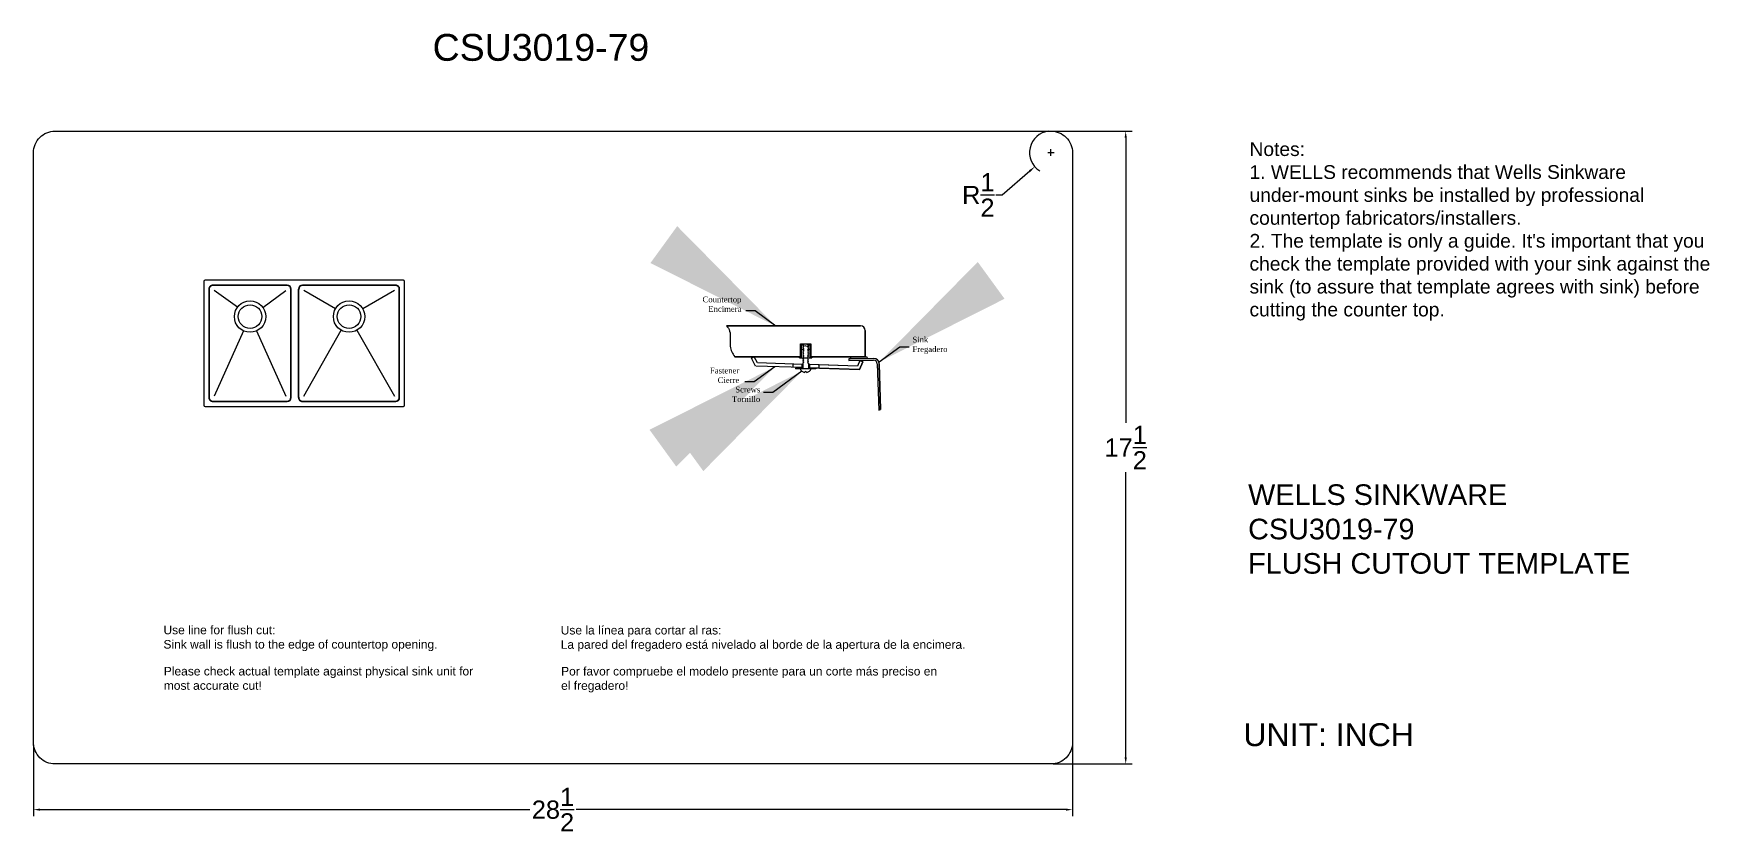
# Model space of a CAD drawing. Header units: inches. Extents: x 17.4 to 63.5, y 7.3 to 29.3.
import ezdxf

# ---------------------------------------------------------------- set-up
doc = ezdxf.new("R2010")
doc.units = ezdxf.units.IN
doc.header["$MEASUREMENT"] = 0
doc.styles.get("Standard").update_dxf_attribs({"font": 'arial.ttf'})
doc.dimstyles.new('B', dxfattribs={"dimscale": 7.62, "dimtxt": 1.5, "dimasz": 1.5, "dimexe": 1, "dimexo": 0.3125, "dimgap": 0.3, "dimtad": 1, "dimdec": 1, "dimzin": 0, "dimdsep": 46, "dimtxsty": 'Standard', "dimcen": 0.045, "dimadec": 0, "dimazin": 0, "dimtfac": 1, "dimtdec": 4, "dimtofl": 0, "dimtmove": 0, "dimatfit": 3, "dimfxl": 1, "dimtolj": 1, "dimtzin": 0, "dimarcsym": 0})
doc.dimstyles.get("Standard").update_dxf_attribs({"dimtxt": 0.5, "dimasz": 0.18, "dimexe": 0.18, "dimexo": 0.0625, "dimgap": 0.09, "dimtad": 0, "dimtih": 1, "dimtoh": 1, "dimzin": 0, "dimdsep": 46, "dimlunit": 5, "dimtxsty": 'Standard', "dimcen": 0.09, "dimadec": 0, "dimazin": 0, "dimtfac": 1, "dimtofl": 0, "dimtmove": 0, "dimatfit": 3, "dimfxl": 1, "dimtolj": 1, "dimtzin": 0, "dimarcsym": 0})

# ---------------------------------------------------------------- blocks, each defined once
blk = doc.blocks.new('*D3')
at = {"color": 0, "lineweight": -2}
for p, q in [((45.483, 26.598), (47.656, 26.598)), ((47.476, 26.418), (47.476, 18.572)), ((47.476, 9.376), (47.476, 17.221)), ((45.483, 9.196), (47.656, 9.196))]:
    blk.add_line(p, q, dxfattribs=at)
at = {"color": 0}
for points in [[(47.446, 26.418), (47.506, 26.418), (47.476, 26.598)], [(47.446, 9.376), (47.506, 9.376), (47.476, 9.196)]]:
    blk.add_solid(points, dxfattribs=at)
at = {"layer": 'DEFPOINTS', "color": 0}
for p in [(45.42, 26.598), (45.42, 9.196), (47.476, 9.196)]:
    blk.add_point(p, dxfattribs=at)
at = {"color": 0, "insert": (47.476, 17.897), "char_height": 0.5, "attachment_point": 5}
blk.add_mtext('\\A1;17{\\H1.000000x;\\S1/2;}', dxfattribs=at)
blk = doc.blocks.new('*D4')
at = {"color": 0, "lineweight": -2}
for p, q in [((17.428, 9.724), (17.428, 7.761)), ((46.011, 9.724), (46.011, 7.761)), ((17.608, 7.941), (31.086, 7.941)), ((45.831, 7.941), (32.353, 7.941))]:
    blk.add_line(p, q, dxfattribs=at)
at = {"color": 0}
for points in [[(17.608, 7.971), (17.608, 7.911), (17.428, 7.941)], [(45.831, 7.971), (45.831, 7.911), (46.011, 7.941)]]:
    blk.add_solid(points, dxfattribs=at)
at = {"layer": 'DEFPOINTS', "color": 0}
for p in [(17.428, 9.787), (46.011, 9.787), (46.011, 7.941)]:
    blk.add_point(p, dxfattribs=at)
at = {"color": 0, "insert": (31.719, 7.941), "char_height": 0.5, "attachment_point": 5}
blk.add_mtext('\\A1;28{\\H1.000000x;\\S1/2;}', dxfattribs=at)
blk = doc.blocks.new('*D5')
at = {"color": 0, "lineweight": -2}
for p, q in [((45.33, 26.007), (45.51, 26.007)), ((45.42, 25.917), (45.42, 26.097)), ((44.082, 24.842), (44.839, 25.501)), ((43.902, 24.842), (44.082, 24.842))]:
    blk.add_line(p, q, dxfattribs=at)
blk.add_arc((45.42, 26.007), 0.591, 96.0638, 238.4993, dxfattribs=at)
at = {"color": 0}
blk.add_solid([(44.819, 25.524), (44.859, 25.478), (44.975, 25.619)], dxfattribs=at)
at = {"layer": 'DEFPOINTS', "color": 0}
for p in [(45.42, 26.007), (44.975, 25.619)]:
    blk.add_point(p, dxfattribs=at)
at = {"color": 0, "insert": (43.421, 24.842), "char_height": 0.5, "attachment_point": 5}
blk.add_mtext('\\A1;R{\\H1.000000x;\\S1/2;}', dxfattribs=at)

msp = doc.modelspace()

# ---------------------------------------------------------------- linework, layer by layer
at = {"color": 0}
for p, q in [((40.184, 21.242), (36.492, 21.242)), ((36.492, 21.242), (40.184, 21.242)), ((40.312, 20.393), (40.312, 21.115)), ((40.312, 21.115), (40.312, 20.393)), ((36.72, 20.393), (38.531, 20.393)), ((38.531, 20.393), (36.72, 20.393)), ((37.177, 20.35), (37.256, 20.393)), ((37.295, 20.135), (37.177, 20.35)), ((37.349, 20.223), (37.256, 20.393)), ((38.506, 20.393), (38.531, 20.393)), ((38.506, 20.367), (38.506, 20.393)), ((38.506, 20.367), (38.556, 20.367)), ((38.531, 20.744), (38.812, 20.744)), ((38.531, 20.744), (38.627, 20.744)), ((38.531, 20.393), (38.531, 20.744)), ((38.531, 20.744), (38.531, 20.393)), ((38.557, 20.367), (38.557, 20.718)), ((38.557, 20.718), (38.619, 20.718)), ((38.557, 20.605), (38.611, 20.605)), ((38.557, 20.367), (38.787, 20.367)), ((38.614, 20.718), (38.595, 20.704)), ((38.595, 20.704), (38.613, 20.69)), ((38.672, 20.698), (38.595, 20.676)), ((38.613, 20.69), (38.595, 20.676)), ((38.595, 20.676), (38.614, 20.662)), ((38.614, 20.662), (38.595, 20.65)), ((38.595, 20.65), (38.616, 20.632)), ((38.616, 20.632), (38.595, 20.622)), ((38.595, 20.622), (38.617, 20.608)), ((38.617, 20.608), (38.595, 20.595)), ((38.595, 20.595), (38.617, 20.578)), ((38.617, 20.578), (38.595, 20.564)), ((38.595, 20.564), (38.617, 20.545)), ((38.617, 20.545), (38.595, 20.532)), ((38.595, 20.532), (38.616, 20.511)), ((38.616, 20.511), (38.595, 20.495)), ((38.595, 20.495), (38.616, 20.468)), ((38.616, 20.468), (38.595, 20.449)), ((38.595, 20.449), (38.619, 20.421)), ((38.619, 20.421), (38.595, 20.406)), ((38.595, 20.406), (38.619, 20.381)), ((38.619, 20.381), (38.595, 20.359)), ((38.595, 20.359), (38.619, 20.336)), ((38.619, 20.336), (38.595, 20.308)), ((38.595, 20.308), (38.619, 20.283)), ((38.619, 20.718), (38.619, 20.744)), ((38.627, 20.744), (38.812, 20.744)), ((38.672, 20.698), (38.748, 20.676)), ((38.724, 20.718), (38.724, 20.744)), ((38.724, 20.718), (38.786, 20.718)), ((38.748, 20.449), (38.724, 20.421)), ((38.724, 20.421), (38.748, 20.406)), ((38.748, 20.406), (38.724, 20.381)), ((38.724, 20.381), (38.748, 20.359)), ((38.748, 20.359), (38.724, 20.336)), ((38.724, 20.336), (38.748, 20.308)), ((38.748, 20.308), (38.724, 20.283)), ((38.748, 20.595), (38.726, 20.578)), ((38.726, 20.578), (38.748, 20.564)), ((38.748, 20.622), (38.727, 20.608)), ((38.727, 20.608), (38.748, 20.595)), ((38.748, 20.564), (38.727, 20.545)), ((38.727, 20.545), (38.748, 20.532)), ((38.748, 20.495), (38.727, 20.468)), ((38.727, 20.468), (38.748, 20.449)), ((38.748, 20.65), (38.728, 20.632)), ((38.728, 20.632), (38.748, 20.622)), ((38.748, 20.532), (38.728, 20.511)), ((38.728, 20.511), (38.748, 20.495)), ((38.748, 20.676), (38.729, 20.662)), ((38.729, 20.662), (38.748, 20.65)), ((38.73, 20.718), (38.748, 20.704)), ((38.748, 20.704), (38.73, 20.69)), ((38.73, 20.69), (38.747, 20.676)), ((38.732, 20.605), (38.786, 20.605)), ((38.786, 20.718), (38.786, 20.367)), ((38.787, 20.367), (38.838, 20.367)), ((38.812, 20.393), (38.812, 20.744)), ((38.812, 20.744), (38.812, 20.393)), ((38.812, 20.394), (38.838, 20.393)), ((38.812, 20.393), (38.838, 20.393)), ((38.812, 20.393), (40.312, 20.393)), ((40.312, 20.393), (38.812, 20.393)), ((38.838, 20.393), (38.838, 20.367)), ((39.732, 20.393), (40.352, 20.393)), ((40.538, 20.348), (39.861, 20.338)), ((40.538, 20.348), (39.861, 20.338)), ((39.861, 20.338), (39.862, 20.287)), ((40.539, 20.297), (39.862, 20.287)), ((39.862, 20.287), (40.539, 20.297)), ((39.893, 20.393), (39.917, 20.339)), ((40.164, 20.291), (40.095, 20.138)), ((40.164, 20.291), (40.095, 20.138)), ((40.246, 20.255), (40.164, 20.291)), ((40.164, 20.291), (40.246, 20.255)), ((40.352, 20.393), (40.363, 20.346)), ((38.595, 20.095), (37.302, 20.135)), ((38.595, 20.184), (37.349, 20.223)), ((38.315, 20.193), (38.315, 20.104)), ((38.595, 20.084), (38.391, 20.084)), ((38.391, 20.084), (38.391, 20.059)), ((38.952, 20.059), (38.391, 20.059)), ((38.57, 20.185), (38.57, 20.096)), ((38.582, 20.084), (38.582, 20.059)), ((38.619, 20.283), (38.595, 20.26)), ((38.595, 20.26), (38.619, 20.238)), ((38.619, 20.238), (38.595, 20.22)), ((38.595, 20.22), (38.595, 20.059)), ((38.672, 19.992), (38.643, 19.964)), ((38.672, 19.992), (38.701, 19.964)), ((38.724, 20.283), (38.748, 20.26)), ((38.748, 20.26), (38.724, 20.238)), ((38.724, 20.238), (38.748, 20.22)), ((38.748, 20.22), (38.748, 20.059)), ((40.095, 20.138), (38.748, 20.18)), ((40.152, 20.047), (38.748, 20.09)), ((38.952, 20.084), (38.748, 20.084)), ((38.761, 20.084), (38.761, 20.059)), ((38.774, 20.179), (38.774, 20.09)), ((40.095, 20.138), (38.774, 20.179)), ((38.774, 20.09), (40.152, 20.047)), ((38.952, 20.084), (38.952, 20.059)), ((39.029, 20.171), (39.029, 20.082)), ((40.152, 20.047), (40.246, 20.255)), ((40.246, 20.255), (40.152, 20.047)), ((40.643, 20.198), (40.683, 18.924)), ((40.643, 20.198), (40.683, 18.924)), ((40.733, 18.943), (40.694, 20.2)), ((40.694, 20.2), (40.733, 18.943)), ((40.732, 19.017), (40.683, 18.924)), ((40.683, 18.924), (40.733, 18.943))]:
    msp.add_line(p, q, dxfattribs=at)
msp.add_lwpolyline([(18.019, 26.598), (45.42, 26.598, -0.414214), (46.011, 26.007), (46.011, 9.787, -0.414214), (45.42, 9.196), (18.019, 9.196, -0.414214), (17.428, 9.787), (17.428, 26.007, -0.414214)], format="xyb", close=True, dxfattribs=at)
for centre, radius, start, end in [((40.184, 21.115), 0.128, 0, 90), ((40.184, 21.115), 0.128, 0, 90), ((40.541, 20.195), 0.153, 1.8394, 90.8812), ((40.541, 20.195), 0.153, 1.8394, 90.8812), ((40.541, 20.195), 0.102, 1.8394, 90.8812), ((40.541, 20.195), 0.102, 1.8394, 90.8812), ((38.672, 20.13), 0.169, 205.085, 260.0888), ((38.672, 20.13), 0.169, 279.9112, 334.915)]:
    msp.add_arc(centre, radius, start, end, dxfattribs=at)
msp.add_open_spline([(36.492, 21.242), (36.533, 21.201), (36.633, 21.049), (36.548, 20.698), (36.656, 20.481), (36.72, 20.393)], degree=3, knots=[168.189031, 168.189031, 168.189031, 168.189031, 240.397049, 404.438544, 531.209788, 531.209788, 531.209788, 531.209788], dxfattribs=at)
msp.add_open_spline([(36.492, 21.242), (36.533, 21.201), (36.633, 21.049), (36.548, 20.698), (36.656, 20.481), (36.72, 20.393)], degree=3, knots=[168.189031, 168.189031, 168.189031, 168.189031, 240.397049, 404.438544, 531.209788, 531.209788, 531.209788, 531.209788], dxfattribs=at)
at = {"layer": 'DEFPOINTS', "color": 0, "ltscale": 3}
for p, q in [((22.118, 22.466), (22.118, 19.058)), ((24.524, 22.498), (22.15, 22.498)), ((22.262, 22.246), (22.262, 19.278)), ((24.402, 22.354), (22.37, 22.354)), ((23.037, 21.753), (22.399, 22.217)), ((23.735, 21.752), (24.373, 22.217)), ((24.51, 19.278), (24.51, 22.246)), ((27.604, 22.498), (24.524, 22.498)), ((24.726, 19.278), (24.726, 22.246)), ((27.384, 22.354), (24.834, 22.354)), ((25.735, 21.714), (24.863, 22.217)), ((27.356, 22.217), (26.484, 21.714)), ((27.492, 19.278), (27.492, 22.246)), ((27.637, 19.058), (27.637, 22.466)), ((23.209, 21.104), (22.399, 19.307)), ((23.564, 21.104), (24.373, 19.307)), ((24.863, 19.307), (25.895, 21.123)), ((26.323, 21.123), (27.356, 19.307)), ((22.15, 19.026), (24.524, 19.026)), ((22.37, 19.17), (24.402, 19.17)), ((24.524, 19.026), (27.604, 19.026)), ((24.834, 19.17), (27.384, 19.17))]:
    msp.add_line(p, q, dxfattribs=at)
at = {"layer": 'DEFPOINTS', "color": 0, "ltscale": 25}
for p, q in [((22.253, 22.255), (22.253, 19.269)), ((24.41, 22.363), (22.361, 22.363)), ((24.518, 19.269), (24.518, 22.255)), ((24.717, 19.269), (24.717, 22.255)), ((27.393, 22.363), (24.825, 22.363)), ((27.501, 19.269), (27.501, 22.255)), ((22.361, 19.161), (24.41, 19.161)), ((24.825, 19.161), (27.393, 19.161))]:
    msp.add_line(p, q, dxfattribs=at)
at = {"layer": 'DEFPOINTS', "color": 0, "ltscale": 3}
for centre, radius in [((23.386, 21.498), 0.432), ((23.386, 21.498), 0.324), ((26.109, 21.498), 0.432), ((26.109, 21.498), 0.324)]:
    msp.add_circle(centre, radius, dxfattribs=at)
for centre, radius, start, end in [((22.15, 22.466), 0.0324, 90, 180), ((22.37, 22.246), 0.108, 89.9986, 180), ((24.402, 22.246), 0.108, 0, 89.9986), ((24.834, 22.246), 0.108, 90.0012, 180), ((27.384, 22.246), 0.108, 0, 90.0012), ((27.604, 22.466), 0.0324, 0, 90), ((22.15, 19.058), 0.0324, 180, 270), ((22.37, 19.278), 0.108, 180, 270.0015), ((24.402, 19.278), 0.108, 270.0015, 0), ((24.834, 19.278), 0.108, 180, 270.0012), ((27.384, 19.278), 0.108, 270.0012, 0), ((27.604, 19.058), 0.0324, 270, 0)]:
    msp.add_arc(centre, radius, start, end, dxfattribs=at)
at = {"layer": 'DEFPOINTS', "color": 0, "ltscale": 25}
for centre, start, end in [((22.361, 22.255), 89.997, 180), ((24.41, 22.255), 0, 89.997), ((24.825, 22.255), 90.0012, 180), ((27.393, 22.255), 0, 90.0012), ((22.361, 19.269), 180, 270.0015), ((24.41, 19.269), 270.0015, 0), ((24.825, 19.269), 180, 270.0012), ((27.393, 19.269), 270.0012, 0)]:
    msp.add_arc(centre, 0.108, start, end, dxfattribs=at)

# ---------------------------------------------------------------- texts
at = {"color": 0}
msp.add_text('CSU3019-79', height=0.7382, dxfattribs=at).set_placement((28.408, 28.531))
for s, insert, char_height, width, attachment_point in [("{\\H2x;\\C4;Notes: \\P1. WELLS recommends that Wells Sinkware under-mount sinks be installed by professional countertop fabricators/installers. \\P2. The template is only a guide. It's important that you check the template provided with your sink against the sink (to assure that template agrees with sink) before cutting the counter top.}", (50.883, 26.291), 0.188976, 13.18793, 1), ('{\\fBatang|b0|i0|c0|p18;Sink\\PFregadero}', (41.609, 20.943), 0.15748, 1.5358, 1), ('{\\fBatang|b0|i0|c0|p18;Fastener\\PCierre}', (36.845, 19.669), 0.15748, 1.23638, 9), ('{\\fBatang|b0|i0|c0|p18;Screws Tornillo}', (37.422, 19.147), 0.15748, 1.07416, 9), ('{\\fArial|b0|i0|c0|p34;\\H0.75x;Use line for flush cut:\\fArial|b1|i0|c0|p34;\\P\\fArial|b0|i0|c0|p34;Sink wall is flush to the edge of countertop opening.}', (21.003, 12.999), 0.31496, 16.07501, 1), ('{\\fBatang|b0|i0|c0|p18;\\P\\fArial|b0|i0|c0|p34;\\H0.75x;Use la línea para cortar al ras:\\PLa pared del fregadero está nivelado al borde de la apertura de la encimera.}', (31.933, 13.518), 0.31496, 16.07501, 1), ('{\\fArial|b0|i0|c0|p34;\\H0.75x;Please check actual template against physical sink unit for\\Pmost accurate cut!}', (21.013, 11.866), 0.31496, 18.0717, 1), ('{\\fBatang|b0|i0|c0|p18;\\P\\fArial|b0|i0|c0|p34;\\H0.75x;Por favor compruebe el modelo presente para un corte más preciso en \\Pel fregadero!}', (31.943, 12.39), 0.31496, 18.0717, 1)]:
    msp.add_mtext(s, dxfattribs=dict(at, insert=insert, char_height=char_height, width=width, attachment_point=attachment_point))
at = {"color": 0, "insert": (36.904, 21.626), "char_height": 0.15748, "attachment_point": 9}
msp.add_mtext('{\\fBatang|b0|i0|c0|p18;Countertop\\P\\C7;Encimera}', dxfattribs=at)
at = {"color": 7, "attachment_point": 1}
for s, insert, char_height, width in [('{\\C3;WELLS SINKWARE\\PCSU3019-79 \\PFLUSH CUTOUT TEMPLATE}', (50.844, 16.885), 0.56693, 14.63296), ('{\\C3;UNIT: INCH}', (50.714, 10.318), 0.62992, 14.8679)]:
    msp.add_mtext(s, dxfattribs=dict(at, insert=insert, char_height=char_height, width=width))

# ---------------------------------------------------------------- dimensions: what is measured, and where the dimension line sits
dim = msp.add_radius_dim(center=(45.42, 26.007), mpoint=(44.975, 25.619), dimstyle='Standard')
dim.commit()
dim.dimension.update_dxf_attribs({"geometry": '*D5', "text_midpoint": (43.421, 24.842), "dimtype": 164})
for p1, p2, distance, picture, middle in [((45.42, 26.598), (45.42, 9.196), 2.056, '*D3', (47.476, 17.897)), ((17.428, 9.787), (46.011, 9.787), -1.846, '*D4', (31.719, 7.941))]:
    dim = msp.add_aligned_dim(p1=p1, p2=p2, distance=distance, dimstyle='Standard')
    dim.commit()
    dim.dimension.update_dxf_attribs({"geometry": picture, "text_midpoint": middle})

# ---------------------------------------------------------------- leaders
at = {"color": 0}
for points in [[(37.851, 21.237, 52.561), (37.28, 21.652, 52.561), (37.027, 21.652, 52.561)], [(40.694, 20.251, 105.122), (41.264, 20.666, 105.122), (41.517, 20.666, 105.122)], [(38.569, 19.996, 52.561), (37.767, 19.413, 52.561), (37.514, 19.413, 52.561)], [(37.826, 20.119, 52.561), (37.255, 19.704, 52.561), (37.002, 19.704, 52.561)]]:
    msp.add_leader(points, dimstyle='B', override={"dimasz": 0.5, "dimgap": 0.3, "dimtad": 0}, dxfattribs=at)

doc.saveas('drawing.dxf')
